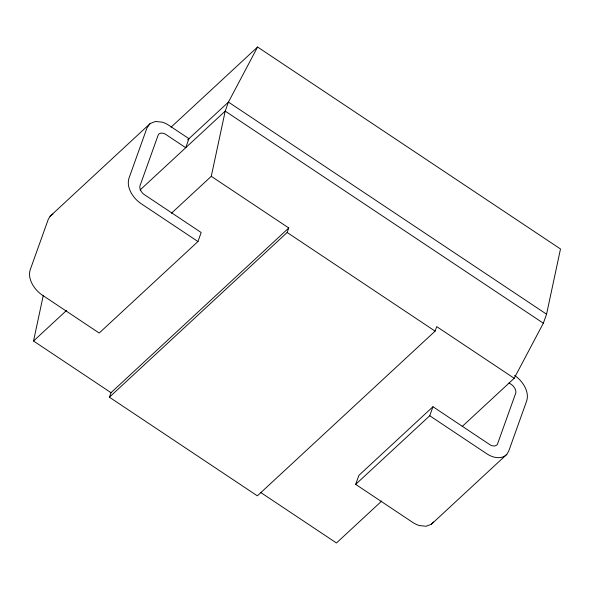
<?xml version="1.0" encoding="UTF-8"?>
<svg xmlns="http://www.w3.org/2000/svg" width="590" height="590" viewBox="0 0 590 590"><rect width="100%" height="100%" fill="white"/><g stroke="black" fill="none" stroke-linecap="round" stroke-linejoin="round"><path stroke-width="0.89" d="M171.071 127.175L257.579 47.016L560.5 248.98L546.561 314.19L543.331 323.209L514.2 378.286L436.725 326.631L435.11 331.138L257.358 495.843L109.401 397.188L111.016 392.682L33.534 341.02L43.269 295.465M171.41 213.27L211.279 176.322L225.218 111.112L228.448 102.092L257.579 47.016M197.945 241.539L201.175 232.519L144.351 194.634A7.744 5.258 47.2 0 1 142.161 192.709L140.582 190.334L139.837 187.856A7.028 4.772 47.2 0 1 140.051 185.666L158.061 135.376A7.028 4.772 47.2 0 1 159.197 133.797L161.085 133.075L163.43 133.318A7.744 5.258 47.2 0 1 165.886 134.491L185.717 147.714L188.947 138.687L169.116 125.464A21.933 14.89 47.2 0 0 162.169 122.152L155.517 121.466L150.177 123.509L50.091 216.257L48.218 219.473L30.208 269.77C27.981 276.887 31.595 284.365 36.182 289.712A21.933 14.89 47.2 0 0 42.369 295.155L99.194 333.04L197.945 241.539L141.121 203.653A21.933 14.89 47.2 0 1 134.933 198.21C130.346 192.864 126.732 185.385 128.959 178.269L146.962 127.971L150.177 123.509M109.401 397.188L287.146 232.49L288.761 227.976L211.279 176.322M514.554 375.447A21.933 14.89 47.2 0 1 520.741 380.889C525.329 386.236 528.942 393.714 526.715 400.831L508.713 451.129L506.832 454.344L431.43 524.222L426.091 526.265L419.446 525.579A21.933 14.89 47.2 0 1 412.499 522.261L355.674 484.375L358.904 475.356L432.964 406.724L489.789 444.617A7.744 5.258 47.2 0 0 492.244 445.782L494.59 446.025L496.478 445.303A7.028 4.772 47.2 0 0 497.613 443.732L515.623 393.434A7.028 4.772 47.2 0 0 515.837 391.244L515.092 388.766L513.514 386.391A7.744 5.258 47.2 0 0 511.324 384.474L509.037 382.947M355.674 484.375L429.734 415.751L432.964 406.724M433.495 521.973L431.43 524.222M50.091 216.257L53.011 214.037M506.832 454.344C503.528 458.047 497.982 458.312 493.505 456.948A21.933 14.89 47.2 0 1 486.558 453.636L429.734 415.751M187.605 139.933L228.448 102.092L546.561 314.19M140.037 190.039L225.218 111.112L543.331 323.209M33.534 341.02L66.648 310.34M111.016 392.682L288.761 227.976M381.737 501.028L336.455 542.984L260.492 492.34M462.162 426.504L514.2 378.286M287.146 232.49L435.11 331.138"/></g></svg>
